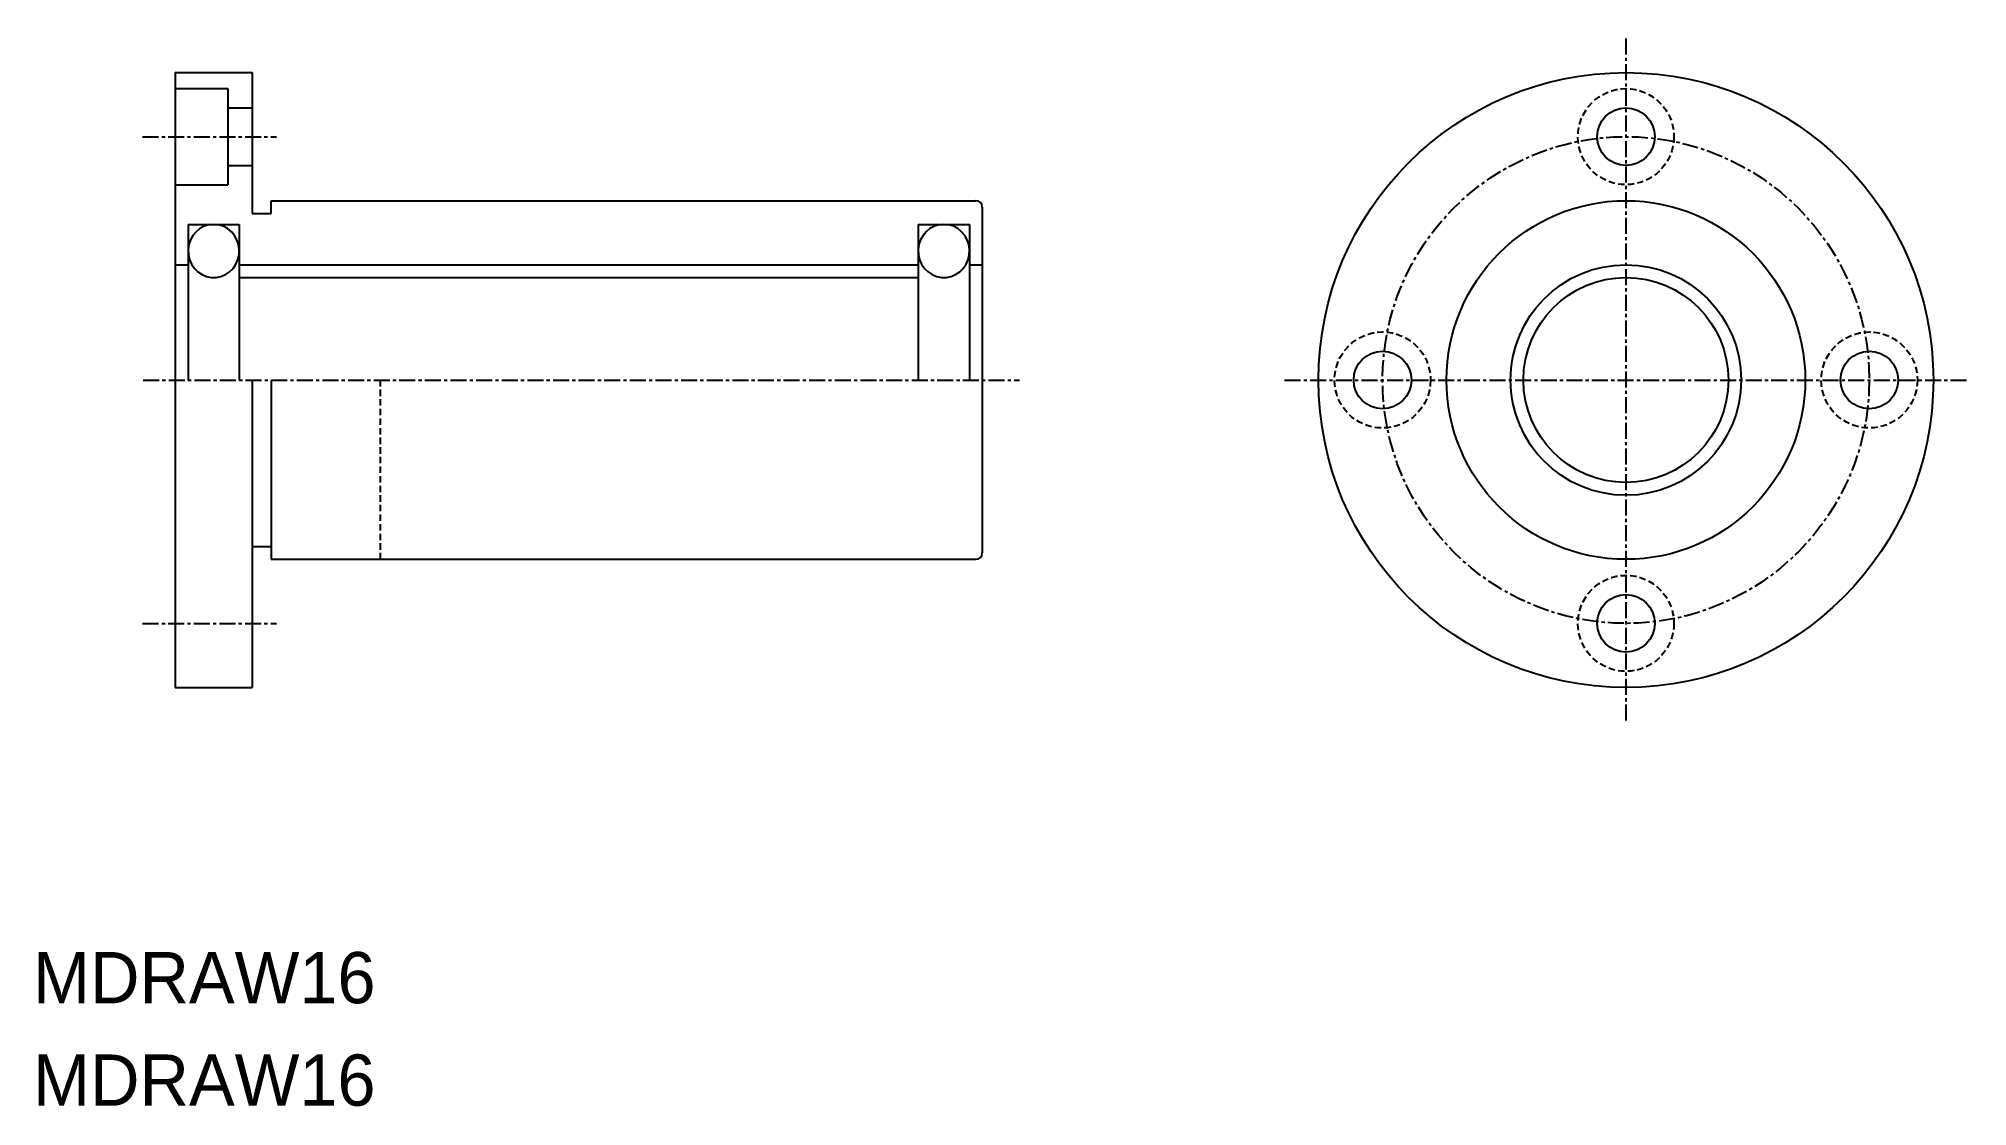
# Model space of a CAD drawing. Extents: x 97 to 248, y 72 to 155.
import ezdxf

# ---------------------------------------------------------------- set-up
doc = ezdxf.new("R2010")
doc.units = 0
doc.linetypes.add('CENTER', pattern=[2, 1.25, -0.25, 0.25, -0.25])
doc.linetypes.add('DASHED', pattern=[0.75, 0.5, -0.25])
doc.layers.get('0').update_dxf_attribs({"linetype": 'CONTINUOUS'})
doc.layers.add('CENTER', color=1, linetype='CENTER')

msp = doc.modelspace()

# ---------------------------------------------------------------- linework, layer by layer
at = {"color": 7, "linetype": 'CONTINUOUS'}
for p, q in [((108.07, 152.81), (108.07, 104.81)), ((108.07, 152.81), (114.07, 152.81)), ((114.07, 152.81), (114.07, 141.81)), ((108.07, 151.56), (112.17, 151.56)), ((112.17, 151.56), (112.17, 144.06)), ((112.17, 150.06), (114.07, 150.06)), ((112.17, 145.56), (114.07, 145.56)), ((108.07, 144.06), (112.17, 144.06)), ((114.07, 141.81), (115.57, 141.81)), ((115.57, 142.81), (170.57, 142.81)), ((115.57, 141.81), (115.57, 142.81)), ((171.07, 142.31), (171.07, 115.31)), ((109.07, 140.96), (109.07, 128.81)), ((109.07, 140.96), (113.07, 140.96)), ((113.07, 140.96), (113.07, 128.81)), ((166.07, 140.96), (170.07, 140.96)), ((166.07, 140.96), (166.07, 128.81)), ((170.07, 140.96), (170.07, 128.81)), ((108.07, 137.81), (109.07, 137.81)), ((109.07, 137.93), (109.07, 137.93)), ((113.07, 137.81), (166.07, 137.81)), ((170.07, 137.81), (171.07, 137.81)), ((113.07, 136.81), (166.07, 136.81)), ((109.07, 134.89), (109.08, 134.89)), ((114.07, 128.81), (114.07, 104.81)), ((115.57, 128.81), (115.57, 114.81)), ((114.07, 115.81), (115.57, 115.81)), ((115.57, 114.81), (170.57, 114.81)), ((108.07, 104.81), (114.07, 104.81))]:
    msp.add_line(p, q, dxfattribs=at)
at = {"color": 3, "linetype": 'DASHED'}
msp.add_line((124.07, 128.81), (124.07, 114.81), dxfattribs=at)
at = {"color": 7, "linetype": 'CONTINUOUS', "flags": 128}
for points in [[(111.07, 140.96), (110.7, 140.93), (110.33, 140.82), (109.99, 140.63), (109.69, 140.39), (109.45, 140.09), (109.26, 139.75), (109.13, 139.38), (109.08, 138.99), (109.1, 138.59), (109.18, 138.21), (109.34, 137.85), (109.56, 137.53), (109.84, 137.26), (110.16, 137.04), (110.51, 136.9), (110.88, 136.82), (111.27, 136.82), (111.64, 136.9), (111.99, 137.04), (112.31, 137.26), (112.59, 137.53), (112.81, 137.85), (112.96, 138.21), (113.05, 138.59), (113.07, 138.99), (113.02, 139.38), (112.89, 139.75), (112.7, 140.09), (112.46, 140.39), (112.16, 140.63), (111.82, 140.82), (111.45, 140.93)], [(168.07, 140.96), (167.7, 140.93), (167.33, 140.82), (166.99, 140.63), (166.69, 140.39), (166.45, 140.09), (166.26, 139.75), (166.13, 139.38), (166.08, 138.99), (166.1, 138.59), (166.18, 138.21), (166.34, 137.85), (166.56, 137.53), (166.84, 137.26), (167.16, 137.04), (167.51, 136.9), (167.88, 136.82), (168.27, 136.82), (168.64, 136.9), (168.99, 137.04), (169.31, 137.26), (169.59, 137.53), (169.81, 137.85), (169.96, 138.21), (170.05, 138.59), (170.07, 138.99), (170.02, 139.38), (169.89, 139.75), (169.7, 140.09), (169.46, 140.39), (169.16, 140.63), (168.82, 140.82), (168.45, 140.93)]]:
    msp.add_lwpolyline(points, close=True, dxfattribs=at)
at = {"color": 7, "linetype": 'CONTINUOUS'}
for centre, radius in [((221.32, 128.81), 24), ((221.32, 147.81), 2.25), ((221.32, 128.81), 14), ((221.32, 128.81), 9), ((221.32, 128.81), 8), ((202.32, 128.81), 2.25), ((240.32, 128.81), 2.25), ((221.32, 109.81), 2.25)]:
    msp.add_circle(centre, radius, dxfattribs=at)
at = {"color": 3, "linetype": 'DASHED'}
for centre in [(221.32, 147.81), (202.32, 128.81), (240.32, 128.81), (221.32, 109.81)]:
    msp.add_circle(centre, 3.75, dxfattribs=at)
at = {"color": 7, "linetype": 'CONTINUOUS'}
for centre, start, end in [((170.57, 142.31), 0, 90), ((170.57, 115.31), 270, 0)]:
    msp.add_arc(centre, 0.5, start, end, dxfattribs=at)
at = {"layer": 'CENTER', "color": 1, "linetype": 'CENTER'}
for p, q in [((221.32, 155.47), (221.32, 102.16)), ((105.52, 147.81), (115.97, 147.81)), ((105.56, 128.81), (173.99, 128.81)), ((194.67, 128.81), (247.98, 128.81)), ((105.52, 109.81), (115.97, 109.81))]:
    msp.add_line(p, q, dxfattribs=at)
msp.add_circle((221.32, 128.81), 19, dxfattribs=at)

# ---------------------------------------------------------------- texts
at = {"color": 7, "linetype": 'CONTINUOUS'}
for p in [(96.96, 80.15), (96.96, 72.15)]:
    msp.add_text('MDRAW16', height=4, dxfattribs=at).set_placement(p)

doc.saveas('drawing.dxf')
